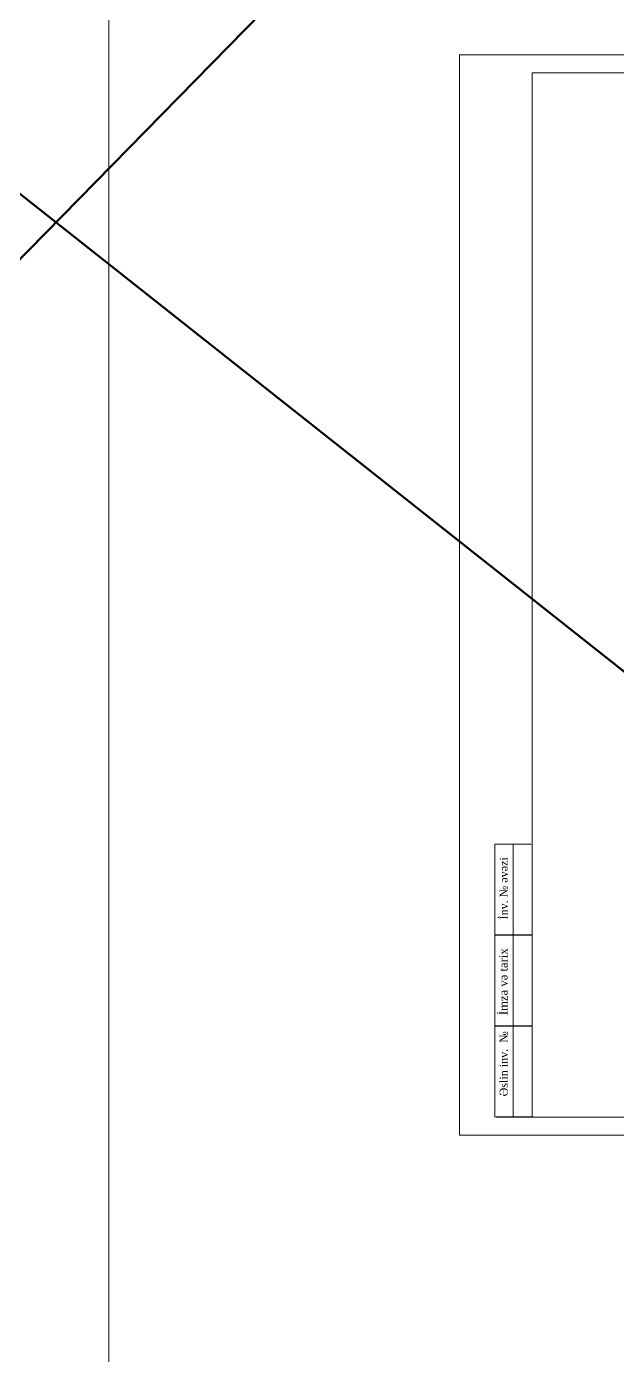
# Model space of a CAD drawing. Header units: millimetres. Extents: x 120281 to 1416367021, y -641565767 to 918373.
# Drawn here: x 729502 to 745368, y 95456 to 131116 of the extents above; entities that cross this region are included whole.
import ezdxf

# ---------------------------------------------------------------- set-up
doc = ezdxf.new("R2010")
doc.units = ezdxf.units.MM
for name, color, linetype, lineweight in [('Layer2', 7, 'Continuous', 13), ('невидимка_Ном._пера__1', 7, 'Continuous', 15), ('размер2_Ном._пера__1', 7, 'Continuous', 15), ('размер_Ном._пера__1', 7, 'Continuous', 15)]:
    doc.layers.add(name, color=color, linetype=linetype, lineweight=lineweight)
doc.styles.add('Times New  Roman', font='times.ttf')

msp = doc.modelspace()

# ---------------------------------------------------------------- linework, layer by layer
at = {"color": 244, "lineweight": 53, "true_color": 0x991b1e}
for p, q in [((821019.80571, 218271.74155), (626300.78552, 19949.20754)), ((626300.78552, 208053.00781), (844325.6569, 35725.24917))]:
    msp.add_line(p, q, dxfattribs=at)
at = {"color": 0, "lineweight": 25}
for p, q in [((743079.55278, 106731.28063), (742079.13803, 106731.28377)), ((743079.56142, 104291.23234), (742079.14666, 104291.23548)), ((743103.61739, 101851.18406), (742103.20264, 101851.1872))]:
    msp.add_line(p, q, dxfattribs=at)
at = {"layer": 'Layer2', "color": 2}
msp.add_lwpolyline([(731711.68927, 181726.38343), (798449.23806, 181726.38343), (798449.23806, 56282.72567), (731711.68927, 56282.72567)], close=True, dxfattribs=at)
at = {"layer": 'невидимка_Ном._пера__1', "color": 0, "linetype": 'Continuous', "flags": 128}
msp.add_lwpolyline([(741126.84386, 130360.86361), (782133.91267, 130360.86361), (782133.91267, 101363.00781), (741126.84386, 101363.00781)], close=True, dxfattribs=at)
at = {"layer": 'размер2_Ном._пера__1', "color": 0, "linetype": 'Continuous', "flags": 128}
msp.add_lwpolyline([(743079.56142, 129872.68422), (781645.73328, 129872.68422), (781645.73328, 101851.1872), (743079.56142, 101851.1872)], close=True, dxfattribs=at)
at = {"layer": 'размер_Ном._пера__1', "color": 0, "linetype": 'Continuous'}
for p, q in [((742079.14666, 101851.1872), (742079.14666, 109173.87806)), ((742079.14666, 109173.87806), (743055.50545, 109173.87806)), ((742567.32605, 101851.1872), (742567.32605, 109173.87806))]:
    msp.add_line(p, q, dxfattribs=at)

# ---------------------------------------------------------------- texts
at = {"color": 0, "insert": (742307.14251, 105483.5538), "char_height": 225.0927239, "attachment_point": 5, "rotation": 90, "style": 'Times New  Roman'}
msp.add_mtext('{\\fTimes New Roman|b0|i0|c238|p18;\\C256;İmza və tarix}', dxfattribs=at)
at = {"layer": 'размер_Ном._пера__1', "color": 0, "linetype": 'Continuous', "char_height": 214.7989319, "attachment_point": 7, "rotation": 90, "style": 'Times New  Roman'}
for s, insert in [('{İnv. № əvəzi}', (742426.77382, 107155.59346)), ('{  Əslin inv.  №}', (742426.92111, 102242.91501))]:
    msp.add_mtext(s, dxfattribs=dict(at, insert=insert))

doc.saveas('drawing.dxf')
